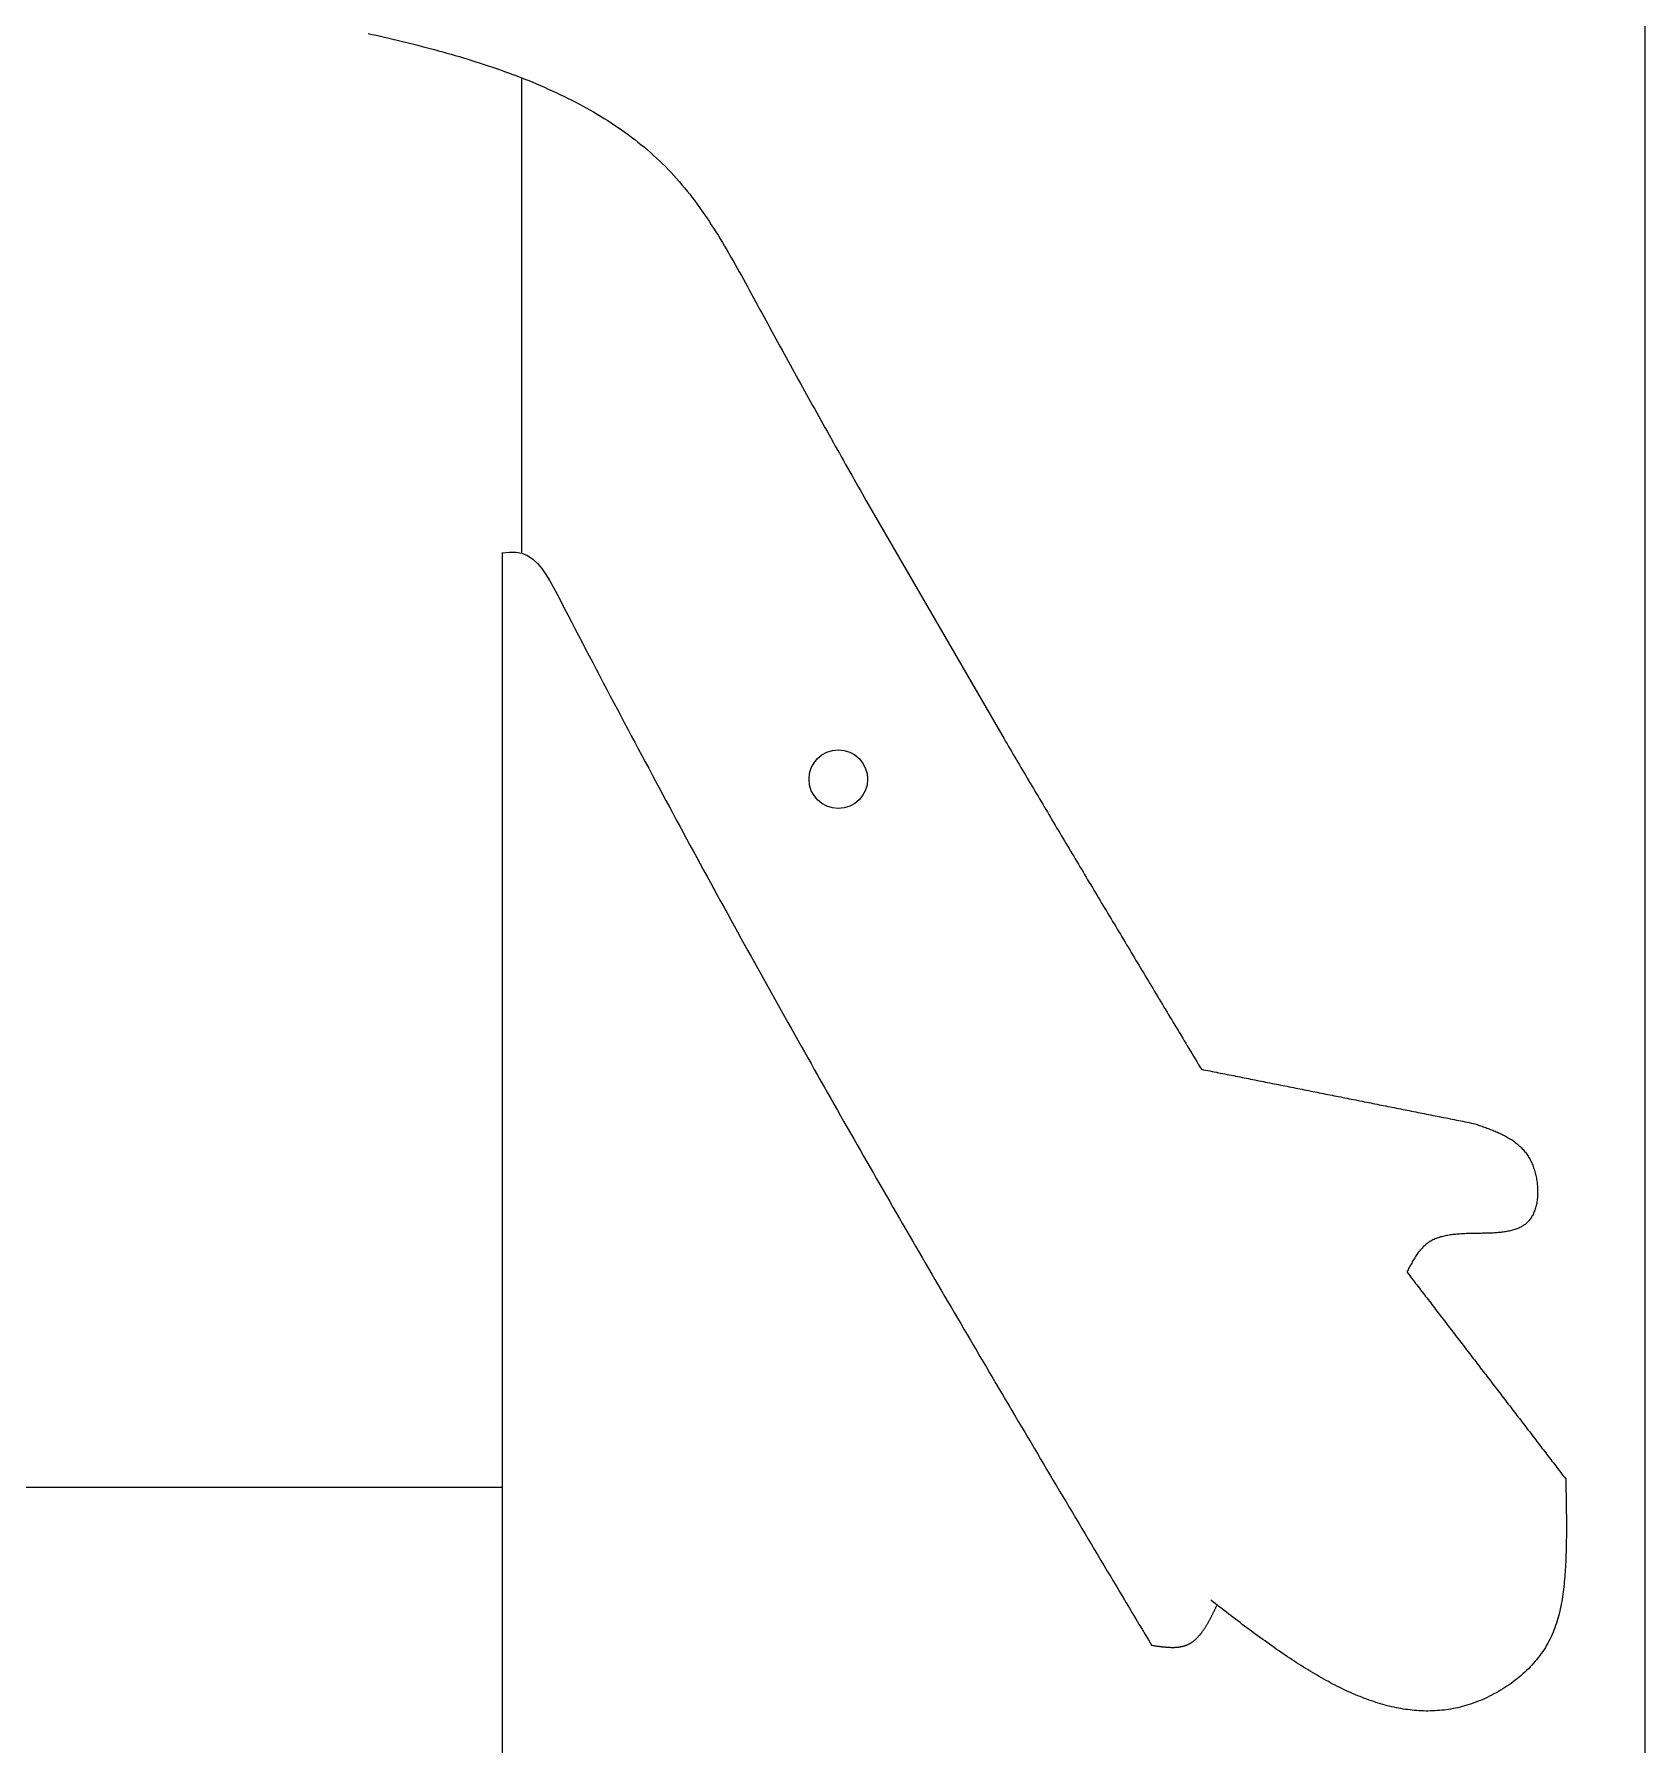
# Model space of a CAD drawing. Header units: millimetres. Extents: x 111 to 2999, y 81 to 1941.
# Drawn here: x 1609.3 to 1884.2, y 366.5 to 658.4 of the extents above; entities that cross this region are included whole.
import ezdxf

# ---------------------------------------------------------------- set-up
doc = ezdxf.new("R2010")
doc.units = ezdxf.units.MM
doc.layers.add('RANGO', color=6, linetype='Continuous')

msp = doc.modelspace()

# ---------------------------------------------------------------- linework, layer by layer
for p, q in [((1692.57, 569.79), (1692.57, 650.92)), ((1751.36, 578.73), (1774.88, 538.14)), ((1689.2, 569.9), (1689.2, 208.76)), ((1500.95, 410.45), (1689.2, 410.45))]:
    msp.add_line(p, q)
msp.add_lwpolyline([(1314.25, 981.61), (1884.25, 981.61), (1884.25, 81.61), (1314.25, 81.61)], close=True)
for points in [[(1666.32, 658.49, 0), (1667.03, 658.33, 0), (1667.73, 658.18, 0), (1668.44, 658.02, 0), (1669.15, 657.86, 0), (1669.85, 657.69, 0), (1670.56, 657.53, 0), (1671.27, 657.36, 0), (1671.98, 657.19, 0), (1672.69, 657.02, 0), (1673.4, 656.84, 0), (1674.11, 656.67, 0), (1674.82, 656.49, 0), (1675.53, 656.3, 0), (1676.24, 656.12, 0), (1676.95, 655.93, 0), (1677.66, 655.74, 0), (1678.37, 655.55, 0), (1679.08, 655.35, 0), (1679.79, 655.15, 0), (1680.5, 654.95, 0), (1681.21, 654.75, 0), (1681.92, 654.54, 0), (1682.62, 654.33, 0), (1683.33, 654.11, 0), (1684.03, 653.89, 0), (1684.74, 653.67, 0), (1685.44, 653.45, 0), (1686.14, 653.22, 0), (1686.84, 652.99, 0), (1687.54, 652.75, 0), (1688.24, 652.51, 0), (1688.93, 652.27, 0), (1689.63, 652.02, 0), (1690.32, 651.77, 0), (1691.01, 651.51, 0), (1691.69, 651.25, 0), (1692.38, 650.99, 0), (1693.06, 650.72, 0), (1693.74, 650.45, 0), (1694.42, 650.17, 0), (1695.09, 649.89, 0), (1695.76, 649.61, 0), (1696.43, 649.32, 0), (1697.09, 649.02, 0), (1697.76, 648.72, 0), (1698.41, 648.42, 0), (1699.07, 648.11, 0), (1699.72, 647.8, 0), (1700.37, 647.48, 0), (1701.01, 647.15, 0), (1701.65, 646.82, 0), (1702.29, 646.49, 0), (1702.92, 646.15, 0), (1703.55, 645.81, 0), (1704.17, 645.46, 0), (1704.79, 645.1, 0), (1705.41, 644.74, 0), (1706.02, 644.37, 0), (1706.62, 644, 0), (1707.22, 643.62, 0), (1707.82, 643.24, 0), (1708.41, 642.85, 0), (1708.99, 642.46, 0), (1709.57, 642.06, 0), (1710.15, 641.65, 0), (1710.72, 641.24, 0), (1711.28, 640.82, 0), (1711.84, 640.39, 0), (1712.39, 639.96, 0), (1712.94, 639.52, 0), (1713.48, 639.08, 0), (1714.01, 638.62, 0), (1714.54, 638.17, 0), (1715.06, 637.7, 0), (1715.58, 637.23, 0), (1716.08, 636.75, 0), (1716.58, 636.27, 0), (1717.08, 635.78, 0), (1717.57, 635.28, 0), (1718.05, 634.77, 0), (1718.52, 634.26, 0), (1718.99, 633.74, 0), (1719.45, 633.21, 0), (1719.9, 632.68, 0), (1720.35, 632.14, 0), (1720.79, 631.6, 0), (1721.23, 631.05, 0), (1721.66, 630.49, 0), (1722.08, 629.93, 0), (1722.5, 629.36, 0), (1722.91, 628.79, 0), (1723.32, 628.21, 0), (1723.72, 627.63, 0), (1724.12, 627.04, 0), (1724.52, 626.45, 0), (1724.91, 625.86, 0), (1725.29, 625.26, 0), (1725.68, 624.66, 0), (1726.06, 624.05, 0), (1726.43, 623.44, 0), (1726.8, 622.83, 0), (1727.17, 622.21, 0), (1727.54, 621.59, 0), (1727.9, 620.97, 0), (1728.26, 620.35, 0), (1728.62, 619.72, 0), (1728.98, 619.09, 0), (1729.33, 618.46, 0), (1729.69, 617.83, 0), (1730.04, 617.2, 0), (1730.39, 616.57, 0), (1730.74, 615.93, 0), (1731.09, 615.29, 0), (1731.43, 614.66, 0), (1731.78, 614.02, 0), (1732.12, 613.38, 0), (1732.47, 612.75, 0), (1732.82, 612.11, 0), (1733.16, 611.47, 0), (1733.51, 610.83, 0), (1733.85, 610.2, 0), (1734.2, 609.56, 0), (1734.55, 608.93, 0), (1734.89, 608.29, 0), (1735.24, 607.65, 0), (1735.59, 607.02, 0), (1735.93, 606.39, 0), (1736.28, 605.75, 0), (1736.63, 605.12, 0), (1736.98, 604.48, 0), (1737.32, 603.85, 0), (1737.67, 603.22, 0), (1738.02, 602.58, 0), (1738.37, 601.95, 0), (1738.72, 601.32, 0), (1739.07, 600.69, 0), (1739.41, 600.05, 0), (1739.76, 599.42, 0), (1740.11, 598.79, 0), (1740.46, 598.16, 0), (1740.81, 597.53, 0), (1741.16, 596.9, 0), (1741.51, 596.27, 0), (1741.86, 595.64, 0), (1742.21, 595.01, 0), (1742.56, 594.38, 0), (1742.91, 593.75, 0), (1743.26, 593.12, 0), (1743.61, 592.49, 0), (1743.96, 591.87, 0), (1744.31, 591.24, 0), (1744.66, 590.61, 0), (1745.01, 589.98, 0), (1745.37, 589.36, 0), (1745.72, 588.73, 0), (1746.07, 588.1, 0), (1746.42, 587.48, 0), (1746.77, 586.85, 0), (1747.12, 586.22, 0), (1747.48, 585.6, 0), (1747.83, 584.97, 0), (1748.18, 584.35, 0), (1748.53, 583.72, 0), (1748.88, 583.1, 0), (1749.24, 582.47, 0), (1749.59, 581.85, 0), (1749.94, 581.22, 0), (1750.3, 580.6, 0), (1750.65, 579.98, 0), (1751, 579.35, 0), (1751.36, 578.73, 0)], [(1689.19, 569.89, 0), (1690.38, 569.98, 0), (1691.52, 569.97, 0), (1692.58, 569.79, 0), (1693.55, 569.39, 0), (1694.43, 568.81, 0), (1695.24, 568.06, 0), (1695.99, 567.18, 0), (1696.69, 566.18, 0), (1697.35, 565.1, 0), (1697.98, 563.96, 0), (1698.6, 562.79, 0), (1699.21, 561.62, 0), (1699.82, 560.44, 0), (1700.43, 559.27, 0), (1701.03, 558.1, 0), (1701.64, 556.93, 0), (1702.25, 555.77, 0), (1702.85, 554.61, 0), (1703.46, 553.45, 0), (1704.06, 552.3, 0), (1704.66, 551.14, 0), (1705.27, 549.99, 0), (1705.87, 548.85, 0), (1706.47, 547.71, 0), (1707.07, 546.57, 0), (1707.67, 545.43, 0), (1708.27, 544.29, 0), (1708.87, 543.16, 0), (1709.46, 542.03, 0), (1710.06, 540.91, 0), (1710.66, 539.78, 0), (1711.25, 538.66, 0), (1711.85, 537.54, 0), (1712.44, 536.43, 0), (1713.03, 535.31, 0), (1713.63, 534.2, 0), (1714.22, 533.1, 0), (1714.81, 531.99, 0), (1715.4, 530.89, 0), (1715.99, 529.79, 0), (1716.58, 528.69, 0), (1717.17, 527.6, 0), (1717.76, 526.51, 0), (1718.34, 525.42, 0), (1718.93, 524.33, 0), (1719.52, 523.25, 0), (1720.1, 522.16, 0), (1720.69, 521.08, 0), (1721.27, 520.01, 0), (1721.85, 518.93, 0), (1722.44, 517.86, 0), (1723.02, 516.79, 0), (1723.6, 515.72, 0), (1724.18, 514.66, 0), (1724.76, 513.59, 0), (1725.34, 512.53, 0), (1725.92, 511.47, 0), (1726.5, 510.42, 0), (1727.08, 509.36, 0), (1727.66, 508.31, 0), (1728.24, 507.26, 0), (1728.81, 506.22, 0), (1729.39, 505.17, 0), (1729.96, 504.13, 0), (1730.54, 503.09, 0), (1731.11, 502.05, 0), (1731.69, 501.01, 0), (1732.26, 499.98, 0), (1732.83, 498.95, 0), (1733.4, 497.92, 0), (1733.98, 496.89, 0), (1734.55, 495.86, 0), (1735.12, 494.84, 0), (1735.69, 493.82, 0), (1736.26, 492.8, 0), (1736.83, 491.78, 0), (1737.4, 490.76, 0), (1737.96, 489.75, 0), (1738.53, 488.74, 0), (1739.1, 487.73, 0), (1739.67, 486.72, 0), (1740.23, 485.71, 0), (1740.8, 484.71, 0), (1741.36, 483.71, 0), (1741.93, 482.7, 0), (1742.49, 481.71, 0), (1743.06, 480.71, 0), (1743.62, 479.71, 0), (1744.18, 478.72, 0), (1744.75, 477.73, 0), (1745.31, 476.74, 0), (1745.87, 475.75, 0), (1746.43, 474.76, 0), (1746.99, 473.77, 0), (1747.55, 472.79, 0), (1748.11, 471.81, 0), (1748.67, 470.83, 0), (1749.23, 469.85, 0), (1749.79, 468.87, 0), (1750.35, 467.9, 0), (1750.91, 466.92, 0), (1751.46, 465.95, 0), (1752.02, 464.98, 0), (1752.58, 464.01, 0), (1753.13, 463.04, 0), (1753.69, 462.07, 0), (1754.25, 461.11, 0), (1754.8, 460.15, 0), (1755.36, 459.18, 0), (1755.91, 458.22, 0), (1756.47, 457.26, 0), (1757.02, 456.3, 0), (1757.57, 455.35, 0), (1758.13, 454.39, 0), (1758.68, 453.44, 0), (1759.23, 452.49, 0), (1759.79, 451.53, 0), (1760.34, 450.58, 0), (1760.89, 449.63, 0), (1761.44, 448.69, 0), (1761.99, 447.74, 0), (1762.54, 446.79, 0), (1763.09, 445.85, 0), (1763.64, 444.91, 0), (1764.19, 443.96, 0), (1764.74, 443.02, 0), (1765.29, 442.08, 0), (1765.84, 441.14, 0), (1766.39, 440.21, 0), (1766.94, 439.27, 0), (1767.49, 438.33, 0), (1768.03, 437.4, 0), (1768.58, 436.47, 0), (1769.13, 435.53, 0), (1769.68, 434.6, 0), (1770.22, 433.67, 0), (1770.77, 432.74, 0), (1771.32, 431.81, 0), (1771.86, 430.89, 0), (1772.41, 429.96, 0), (1772.96, 429.03, 0), (1773.5, 428.11, 0), (1774.05, 427.18, 0), (1774.59, 426.26, 0), (1775.14, 425.34, 0), (1775.68, 424.41, 0), (1776.23, 423.49, 0), (1776.77, 422.57, 0), (1777.31, 421.65, 0), (1777.86, 420.73, 0), (1778.4, 419.81, 0), (1778.95, 418.9, 0), (1779.49, 417.98, 0), (1780.03, 417.06, 0), (1780.58, 416.15, 0), (1781.12, 415.23, 0), (1781.66, 414.32, 0), (1782.2, 413.4, 0), (1782.75, 412.49, 0), (1783.29, 411.58, 0), (1783.83, 410.66, 0), (1784.37, 409.75, 0), (1784.92, 408.84, 0), (1785.46, 407.93, 0), (1786, 407.02, 0), (1786.54, 406.11, 0), (1787.08, 405.2, 0), (1787.63, 404.29, 0), (1788.17, 403.38, 0), (1788.71, 402.47, 0), (1789.25, 401.57, 0), (1789.79, 400.66, 0), (1790.33, 399.75, 0), (1790.87, 398.84, 0), (1791.41, 397.94, 0), (1791.95, 397.03, 0), (1792.49, 396.12, 0), (1793.04, 395.22, 0), (1793.58, 394.31, 0), (1794.12, 393.41, 0), (1794.66, 392.5, 0), (1795.2, 391.6, 0), (1795.74, 390.69, 0), (1796.28, 389.79, 0), (1796.82, 388.88, 0), (1797.36, 387.98, 0), (1797.9, 387.07, 0), (1798.44, 386.17, 0), (1798.98, 385.26, 0), (1799.52, 384.36, 0), (1800.06, 383.45, 0)], [(1774.87, 538.14, 0), (1775.14, 537.69, 0), (1775.4, 537.25, 0), (1775.66, 536.8, 0), (1775.93, 536.35, 0), (1776.19, 535.9, 0), (1776.45, 535.46, 0), (1776.72, 535.01, 0), (1776.98, 534.56, 0), (1777.25, 534.12, 0), (1777.51, 533.67, 0), (1777.77, 533.23, 0), (1778.04, 532.78, 0), (1778.3, 532.33, 0), (1778.57, 531.89, 0), (1778.83, 531.44, 0), (1779.09, 530.99, 0), (1779.36, 530.55, 0), (1779.62, 530.1, 0), (1779.89, 529.66, 0), (1780.15, 529.21, 0), (1780.42, 528.76, 0), (1780.68, 528.32, 0), (1780.94, 527.87, 0), (1781.21, 527.43, 0), (1781.47, 526.98, 0), (1781.74, 526.54, 0), (1782, 526.09, 0), (1782.27, 525.65, 0), (1782.53, 525.2, 0), (1782.8, 524.75, 0), (1783.06, 524.31, 0), (1783.32, 523.86, 0), (1783.59, 523.42, 0), (1783.85, 522.97, 0), (1784.12, 522.53, 0), (1784.38, 522.08, 0), (1784.65, 521.64, 0), (1784.91, 521.19, 0), (1785.18, 520.75, 0), (1785.44, 520.3, 0), (1785.71, 519.86, 0), (1785.97, 519.42, 0), (1786.24, 518.97, 0), (1786.5, 518.53, 0), (1786.77, 518.08, 0), (1787.03, 517.64, 0), (1787.3, 517.19, 0), (1787.56, 516.75, 0), (1787.83, 516.3, 0), (1788.09, 515.86, 0), (1788.36, 515.42, 0), (1788.62, 514.97, 0), (1788.89, 514.53, 0), (1789.15, 514.08, 0), (1789.42, 513.64, 0), (1789.69, 513.2, 0), (1789.95, 512.75, 0), (1790.22, 512.31, 0), (1790.48, 511.86, 0), (1790.75, 511.42, 0), (1791.01, 510.98, 0), (1791.28, 510.53, 0), (1791.54, 510.09, 0), (1791.81, 509.64, 0), (1792.07, 509.2, 0), (1792.34, 508.76, 0), (1792.6, 508.31, 0), (1792.87, 507.87, 0), (1793.14, 507.43, 0), (1793.4, 506.98, 0), (1793.67, 506.54, 0), (1793.93, 506.1, 0), (1794.2, 505.65, 0), (1794.46, 505.21, 0), (1794.73, 504.77, 0), (1795, 504.32, 0), (1795.26, 503.88, 0), (1795.53, 503.44, 0), (1795.79, 502.99, 0), (1796.06, 502.55, 0), (1796.32, 502.11, 0), (1796.59, 501.66, 0), (1796.86, 501.22, 0), (1797.12, 500.78, 0), (1797.39, 500.33, 0), (1797.65, 499.89, 0), (1797.92, 499.45, 0), (1798.18, 499, 0), (1798.45, 498.56, 0), (1798.72, 498.12, 0), (1798.98, 497.68, 0), (1799.25, 497.23, 0), (1799.51, 496.79, 0), (1799.78, 496.35, 0), (1800.05, 495.9, 0), (1800.31, 495.46, 0), (1800.58, 495.02, 0), (1800.84, 494.58, 0), (1801.11, 494.13, 0), (1801.38, 493.69, 0), (1801.64, 493.25, 0), (1801.91, 492.8, 0), (1802.17, 492.36, 0), (1802.44, 491.92, 0), (1802.71, 491.48, 0), (1802.97, 491.03, 0), (1803.24, 490.59, 0), (1803.5, 490.15, 0), (1803.77, 489.71, 0), (1804.04, 489.26, 0), (1804.3, 488.82, 0), (1804.57, 488.38, 0), (1804.83, 487.94, 0), (1805.1, 487.49, 0), (1805.37, 487.05, 0), (1805.63, 486.61, 0), (1805.9, 486.17, 0), (1806.16, 485.72, 0), (1806.43, 485.28, 0), (1806.7, 484.84, 0), (1806.96, 484.39, 0), (1807.23, 483.95, 0), (1807.49, 483.51, 0), (1807.76, 483.07, 0), (1808.03, 482.62, 0), (1808.29, 482.18, 0), (1808.56, 481.74, 0)], [(1808.56, 481.74, 0), (1808.92, 481.67, 0), (1809.29, 481.59, 0), (1809.66, 481.52, 0), (1810.02, 481.45, 0), (1810.39, 481.38, 0), (1810.75, 481.3, 0), (1811.12, 481.23, 0), (1811.49, 481.16, 0), (1811.85, 481.08, 0), (1812.22, 481.01, 0), (1812.58, 480.94, 0), (1812.95, 480.87, 0), (1813.32, 480.79, 0), (1813.68, 480.72, 0), (1814.05, 480.65, 0), (1814.41, 480.58, 0), (1814.78, 480.5, 0), (1815.14, 480.43, 0), (1815.51, 480.36, 0), (1815.88, 480.28, 0), (1816.24, 480.21, 0), (1816.61, 480.14, 0), (1816.97, 480.07, 0), (1817.34, 479.99, 0), (1817.71, 479.92, 0), (1818.07, 479.85, 0), (1818.44, 479.78, 0), (1818.8, 479.7, 0), (1819.17, 479.63, 0), (1819.53, 479.56, 0), (1819.9, 479.48, 0), (1820.27, 479.41, 0), (1820.63, 479.34, 0), (1821, 479.27, 0), (1821.36, 479.19, 0), (1821.73, 479.12, 0), (1822.1, 479.05, 0), (1822.46, 478.97, 0), (1822.83, 478.9, 0), (1823.19, 478.83, 0), (1823.56, 478.76, 0), (1823.93, 478.68, 0), (1824.29, 478.61, 0), (1824.66, 478.54, 0), (1825.02, 478.47, 0), (1825.39, 478.39, 0), (1825.75, 478.32, 0), (1826.12, 478.25, 0), (1826.49, 478.17, 0), (1826.85, 478.1, 0), (1827.22, 478.03, 0), (1827.58, 477.96, 0), (1827.95, 477.88, 0), (1828.32, 477.81, 0), (1828.68, 477.74, 0), (1829.05, 477.67, 0), (1829.41, 477.59, 0), (1829.78, 477.52, 0), (1830.15, 477.45, 0), (1830.51, 477.37, 0), (1830.88, 477.3, 0), (1831.24, 477.23, 0), (1831.61, 477.16, 0), (1831.97, 477.08, 0), (1832.34, 477.01, 0), (1832.71, 476.94, 0), (1833.07, 476.86, 0), (1833.44, 476.79, 0), (1833.8, 476.72, 0), (1834.17, 476.65, 0), (1834.54, 476.57, 0), (1834.9, 476.5, 0), (1835.27, 476.43, 0), (1835.63, 476.36, 0), (1836, 476.28, 0), (1836.36, 476.21, 0), (1836.73, 476.14, 0), (1837.1, 476.06, 0), (1837.46, 475.99, 0), (1837.83, 475.92, 0), (1838.19, 475.85, 0), (1838.56, 475.77, 0), (1838.93, 475.7, 0), (1839.29, 475.63, 0), (1839.66, 475.56, 0), (1840.02, 475.48, 0), (1840.39, 475.41, 0), (1840.76, 475.34, 0), (1841.12, 475.26, 0), (1841.49, 475.19, 0), (1841.85, 475.12, 0), (1842.22, 475.05, 0), (1842.58, 474.97, 0), (1842.95, 474.9, 0), (1843.32, 474.83, 0), (1843.68, 474.75, 0), (1844.05, 474.68, 0), (1844.41, 474.61, 0), (1844.78, 474.54, 0), (1845.15, 474.46, 0), (1845.51, 474.39, 0), (1845.88, 474.32, 0), (1846.24, 474.25, 0), (1846.61, 474.17, 0), (1846.98, 474.1, 0), (1847.34, 474.03, 0), (1847.71, 473.95, 0), (1848.07, 473.88, 0), (1848.44, 473.81, 0), (1848.8, 473.74, 0), (1849.17, 473.66, 0), (1849.54, 473.59, 0), (1849.9, 473.52, 0), (1850.27, 473.45, 0), (1850.63, 473.37, 0), (1851, 473.3, 0), (1851.37, 473.23, 0), (1851.73, 473.15, 0), (1852.1, 473.08, 0), (1852.46, 473.01, 0), (1852.83, 472.94, 0), (1853.2, 472.86, 0), (1853.56, 472.79, 0), (1853.93, 472.72, 0), (1854.29, 472.64, 0), (1854.66, 472.57, 0), (1855.02, 472.5, 0)], [(1855.02, 472.5, 0), (1855.23, 472.43, 0), (1855.44, 472.36, 0), (1855.65, 472.29, 0), (1855.85, 472.22, 0), (1856.06, 472.15, 0), (1856.27, 472.08, 0), (1856.47, 472.01, 0), (1856.68, 471.93, 0), (1856.89, 471.86, 0), (1857.09, 471.79, 0), (1857.29, 471.71, 0), (1857.5, 471.64, 0), (1857.7, 471.56, 0), (1857.9, 471.48, 0), (1858.1, 471.41, 0), (1858.3, 471.33, 0), (1858.5, 471.25, 0), (1858.7, 471.17, 0), (1858.89, 471.08, 0), (1859.09, 471, 0), (1859.28, 470.91, 0), (1859.47, 470.82, 0), (1859.66, 470.74, 0), (1859.85, 470.64, 0), (1860.04, 470.55, 0), (1860.22, 470.46, 0), (1860.41, 470.36, 0), (1860.59, 470.26, 0), (1860.77, 470.16, 0), (1860.95, 470.06, 0), (1861.12, 469.95, 0), (1861.3, 469.84, 0), (1861.47, 469.73, 0), (1861.64, 469.62, 0), (1861.81, 469.5, 0), (1861.97, 469.39, 0), (1862.13, 469.26, 0), (1862.29, 469.14, 0), (1862.45, 469.01, 0), (1862.6, 468.88, 0), (1862.76, 468.75, 0), (1862.91, 468.62, 0), (1863.05, 468.48, 0), (1863.19, 468.33, 0), (1863.33, 468.19, 0), (1863.47, 468.04, 0), (1863.61, 467.89, 0), (1863.74, 467.73, 0), (1863.86, 467.57, 0), (1863.99, 467.41, 0), (1864.11, 467.24, 0), (1864.23, 467.07, 0), (1864.34, 466.89, 0), (1864.45, 466.71, 0), (1864.56, 466.53, 0), (1864.66, 466.34, 0), (1864.76, 466.15, 0), (1864.85, 465.95, 0), (1864.95, 465.75, 0), (1865.03, 465.55, 0), (1865.12, 465.35, 0), (1865.2, 465.14, 0), (1865.27, 464.93, 0), (1865.35, 464.71, 0), (1865.41, 464.5, 0), (1865.48, 464.28, 0), (1865.54, 464.06, 0), (1865.59, 463.84, 0), (1865.65, 463.62, 0), (1865.7, 463.39, 0), (1865.74, 463.17, 0), (1865.78, 462.94, 0), (1865.82, 462.71, 0), (1865.85, 462.49, 0), (1865.88, 462.26, 0), (1865.9, 462.03, 0), (1865.92, 461.8, 0), (1865.94, 461.57, 0), (1865.95, 461.34, 0), (1865.95, 461.12, 0), (1865.96, 460.89, 0), (1865.96, 460.66, 0), (1865.95, 460.44, 0), (1865.94, 460.22, 0), (1865.92, 459.99, 0), (1865.91, 459.77, 0), (1865.88, 459.56, 0), (1865.86, 459.34, 0), (1865.82, 459.13, 0), (1865.79, 458.91, 0), (1865.75, 458.71, 0), (1865.7, 458.5, 0), (1865.65, 458.3, 0), (1865.6, 458.1, 0), (1865.54, 457.9, 0), (1865.47, 457.71, 0), (1865.4, 457.52, 0), (1865.33, 457.34, 0), (1865.25, 457.16, 0), (1865.17, 456.98, 0), (1865.09, 456.81, 0), (1864.99, 456.65, 0), (1864.9, 456.48, 0), (1864.8, 456.33, 0), (1864.69, 456.18, 0), (1864.58, 456.03, 0), (1864.47, 455.89, 0), (1864.35, 455.76, 0), (1864.22, 455.63, 0), (1864.09, 455.51, 0), (1863.96, 455.39, 0), (1863.82, 455.28, 0), (1863.68, 455.18, 0), (1863.53, 455.08, 0), (1863.38, 454.98, 0), (1863.22, 454.89, 0), (1863.07, 454.8, 0), (1862.9, 454.72, 0), (1862.74, 454.64, 0), (1862.57, 454.57, 0), (1862.39, 454.5, 0), (1862.22, 454.44, 0), (1862.04, 454.38, 0), (1861.85, 454.32, 0), (1861.67, 454.27, 0), (1861.48, 454.22, 0), (1861.29, 454.17, 0), (1861.09, 454.13, 0), (1860.89, 454.09, 0), (1860.69, 454.05, 0), (1860.49, 454.01, 0), (1860.29, 453.98, 0), (1860.08, 453.95, 0), (1859.87, 453.93, 0), (1859.66, 453.9, 0), (1859.44, 453.88, 0), (1859.23, 453.86, 0), (1859.01, 453.85, 0), (1858.79, 453.83, 0), (1858.57, 453.82, 0), (1858.35, 453.8, 0), (1858.13, 453.79, 0), (1857.9, 453.78, 0), (1857.68, 453.77, 0), (1857.45, 453.77, 0), (1857.22, 453.76, 0), (1856.99, 453.76, 0), (1856.76, 453.75, 0), (1856.53, 453.75, 0), (1856.3, 453.74, 0), (1856.07, 453.74, 0), (1855.84, 453.74, 0), (1855.61, 453.73, 0), (1855.37, 453.73, 0), (1855.14, 453.72, 0), (1854.91, 453.72, 0), (1854.68, 453.72, 0), (1854.45, 453.71, 0), (1854.21, 453.7, 0), (1853.98, 453.7, 0), (1853.75, 453.69, 0), (1853.52, 453.68, 0), (1853.29, 453.67, 0), (1853.06, 453.66, 0), (1852.84, 453.64, 0), (1852.61, 453.63, 0), (1852.38, 453.61, 0), (1852.16, 453.59, 0), (1851.94, 453.57, 0), (1851.72, 453.55, 0), (1851.5, 453.52, 0), (1851.28, 453.5, 0), (1851.06, 453.47, 0), (1850.85, 453.43, 0), (1850.63, 453.4, 0), (1850.42, 453.36, 0), (1850.21, 453.32, 0), (1850.01, 453.27, 0), (1849.8, 453.22, 0), (1849.6, 453.17, 0), (1849.4, 453.12, 0), (1849.21, 453.06, 0), (1849.01, 452.99, 0), (1848.82, 452.93, 0), (1848.63, 452.86, 0), (1848.45, 452.78, 0), (1848.27, 452.7, 0), (1848.09, 452.62, 0), (1847.91, 452.53, 0), (1847.74, 452.43, 0), (1847.57, 452.33, 0), (1847.41, 452.23, 0), (1847.25, 452.12, 0), (1847.09, 452.01, 0), (1846.94, 451.89, 0), (1846.79, 451.76, 0), (1846.64, 451.63, 0), (1846.5, 451.5, 0), (1846.36, 451.36, 0), (1846.22, 451.22, 0), (1846.09, 451.07, 0), (1845.96, 450.92, 0), (1845.83, 450.77, 0), (1845.7, 450.61, 0), (1845.58, 450.45, 0), (1845.46, 450.28, 0), (1845.34, 450.11, 0), (1845.23, 449.94, 0), (1845.11, 449.77, 0), (1845, 449.59, 0), (1844.89, 449.41, 0), (1844.78, 449.23, 0), (1844.67, 449.05, 0), (1844.56, 448.87, 0), (1844.46, 448.68, 0), (1844.35, 448.49, 0), (1844.25, 448.3, 0), (1844.15, 448.12, 0), (1844.05, 447.92, 0), (1843.94, 447.73, 0), (1843.84, 447.54, 0), (1843.74, 447.35, 0), (1843.64, 447.16, 0)], [(1843.64, 447.16, 0), (1843.85, 446.88, 0), (1844.07, 446.6, 0), (1844.28, 446.32, 0), (1844.49, 446.04, 0), (1844.71, 445.77, 0), (1844.92, 445.49, 0), (1845.13, 445.21, 0), (1845.35, 444.93, 0), (1845.56, 444.65, 0), (1845.78, 444.38, 0), (1845.99, 444.1, 0), (1846.2, 443.82, 0), (1846.42, 443.54, 0), (1846.63, 443.26, 0), (1846.84, 442.98, 0), (1847.06, 442.71, 0), (1847.27, 442.43, 0), (1847.48, 442.15, 0), (1847.7, 441.87, 0), (1847.91, 441.59, 0), (1848.12, 441.32, 0), (1848.34, 441.04, 0), (1848.55, 440.76, 0), (1848.76, 440.48, 0), (1848.98, 440.2, 0), (1849.19, 439.92, 0), (1849.4, 439.65, 0), (1849.62, 439.37, 0), (1849.83, 439.09, 0), (1850.04, 438.81, 0), (1850.26, 438.53, 0), (1850.47, 438.26, 0), (1850.68, 437.98, 0), (1850.9, 437.7, 0), (1851.11, 437.42, 0), (1851.32, 437.14, 0), (1851.54, 436.86, 0), (1851.75, 436.59, 0), (1851.96, 436.31, 0), (1852.18, 436.03, 0), (1852.39, 435.75, 0), (1852.61, 435.47, 0), (1852.82, 435.2, 0), (1853.03, 434.92, 0), (1853.25, 434.64, 0), (1853.46, 434.36, 0), (1853.67, 434.08, 0), (1853.89, 433.8, 0), (1854.1, 433.53, 0), (1854.31, 433.25, 0), (1854.53, 432.97, 0), (1854.74, 432.69, 0), (1854.95, 432.41, 0), (1855.17, 432.14, 0), (1855.38, 431.86, 0), (1855.59, 431.58, 0), (1855.81, 431.3, 0), (1856.02, 431.02, 0), (1856.23, 430.74, 0), (1856.45, 430.47, 0), (1856.66, 430.19, 0), (1856.87, 429.91, 0), (1857.09, 429.63, 0), (1857.3, 429.35, 0), (1857.51, 429.08, 0), (1857.73, 428.8, 0), (1857.94, 428.52, 0), (1858.15, 428.24, 0), (1858.37, 427.96, 0), (1858.58, 427.68, 0), (1858.79, 427.41, 0), (1859.01, 427.13, 0), (1859.22, 426.85, 0), (1859.44, 426.57, 0), (1859.65, 426.29, 0), (1859.86, 426.02, 0), (1860.08, 425.74, 0), (1860.29, 425.46, 0), (1860.5, 425.18, 0), (1860.72, 424.9, 0), (1860.93, 424.62, 0), (1861.14, 424.35, 0), (1861.36, 424.07, 0), (1861.57, 423.79, 0), (1861.78, 423.51, 0), (1862, 423.23, 0), (1862.21, 422.96, 0), (1862.42, 422.68, 0), (1862.64, 422.4, 0), (1862.85, 422.12, 0), (1863.06, 421.84, 0), (1863.28, 421.56, 0), (1863.49, 421.29, 0), (1863.7, 421.01, 0), (1863.92, 420.73, 0), (1864.13, 420.45, 0), (1864.34, 420.17, 0), (1864.56, 419.9, 0), (1864.77, 419.62, 0), (1864.98, 419.34, 0), (1865.2, 419.06, 0), (1865.41, 418.78, 0), (1865.62, 418.5, 0), (1865.84, 418.23, 0), (1866.05, 417.95, 0), (1866.27, 417.67, 0), (1866.48, 417.39, 0), (1866.69, 417.11, 0), (1866.91, 416.84, 0), (1867.12, 416.56, 0), (1867.33, 416.28, 0), (1867.55, 416, 0), (1867.76, 415.72, 0), (1867.97, 415.44, 0), (1868.19, 415.17, 0), (1868.4, 414.89, 0), (1868.61, 414.61, 0), (1868.83, 414.33, 0), (1869.04, 414.05, 0), (1869.25, 413.78, 0), (1869.47, 413.5, 0), (1869.68, 413.22, 0), (1869.89, 412.94, 0), (1870.11, 412.66, 0), (1870.32, 412.38, 0), (1870.53, 412.11, 0), (1870.75, 411.83, 0)], [(1870.75, 411.83, 0), (1870.76, 411.41, 0), (1870.77, 411, 0), (1870.77, 410.59, 0), (1870.78, 410.18, 0), (1870.79, 409.76, 0), (1870.8, 409.35, 0), (1870.81, 408.94, 0), (1870.82, 408.52, 0), (1870.82, 408.11, 0), (1870.83, 407.69, 0), (1870.84, 407.28, 0), (1870.84, 406.87, 0), (1870.85, 406.45, 0), (1870.85, 406.04, 0), (1870.86, 405.62, 0), (1870.86, 405.21, 0), (1870.86, 404.79, 0), (1870.87, 404.37, 0), (1870.87, 403.96, 0), (1870.87, 403.54, 0), (1870.87, 403.12, 0), (1870.86, 402.71, 0), (1870.86, 402.29, 0), (1870.86, 401.87, 0), (1870.85, 401.45, 0), (1870.84, 401.03, 0), (1870.84, 400.61, 0), (1870.83, 400.19, 0), (1870.82, 399.77, 0), (1870.8, 399.35, 0), (1870.79, 398.93, 0), (1870.77, 398.5, 0), (1870.76, 398.08, 0), (1870.74, 397.66, 0), (1870.72, 397.23, 0), (1870.7, 396.81, 0), (1870.67, 396.38, 0), (1870.65, 395.96, 0), (1870.62, 395.53, 0), (1870.58, 395.11, 0), (1870.55, 394.68, 0), (1870.51, 394.26, 0), (1870.47, 393.83, 0), (1870.42, 393.41, 0), (1870.38, 392.99, 0), (1870.32, 392.56, 0), (1870.26, 392.14, 0), (1870.2, 391.72, 0), (1870.14, 391.3, 0), (1870.06, 390.89, 0), (1869.99, 390.47, 0), (1869.9, 390.06, 0), (1869.82, 389.65, 0), (1869.72, 389.24, 0), (1869.62, 388.83, 0), (1869.52, 388.43, 0), (1869.41, 388.02, 0), (1869.29, 387.62, 0), (1869.16, 387.23, 0), (1869.03, 386.83, 0), (1868.89, 386.44, 0), (1868.74, 386.05, 0), (1868.59, 385.67, 0), (1868.43, 385.29, 0), (1868.26, 384.91, 0), (1868.08, 384.54, 0), (1867.89, 384.17, 0), (1867.69, 383.8, 0), (1867.49, 383.44, 0), (1867.27, 383.08, 0), (1867.05, 382.73, 0), (1866.82, 382.38, 0), (1866.58, 382.04, 0), (1866.33, 381.7, 0), (1866.07, 381.36, 0), (1865.81, 381.03, 0), (1865.54, 380.71, 0), (1865.26, 380.39, 0), (1864.97, 380.07, 0), (1864.68, 379.76, 0), (1864.38, 379.45, 0), (1864.07, 379.15, 0), (1863.76, 378.86, 0), (1863.44, 378.57, 0), (1863.12, 378.29, 0), (1862.79, 378.01, 0), (1862.46, 377.74, 0), (1862.12, 377.47, 0), (1861.77, 377.21, 0), (1861.42, 376.95, 0), (1861.07, 376.7, 0), (1860.72, 376.46, 0), (1860.36, 376.23, 0), (1859.99, 375.99, 0), (1859.62, 375.77, 0), (1859.25, 375.55, 0), (1858.88, 375.34, 0), (1858.5, 375.14, 0), (1858.13, 374.94, 0), (1857.75, 374.75, 0), (1857.36, 374.56, 0), (1856.98, 374.38, 0), (1856.6, 374.21, 0), (1856.21, 374.05, 0), (1855.82, 373.89, 0), (1855.43, 373.74, 0), (1855.04, 373.6, 0), (1854.66, 373.46, 0), (1854.27, 373.33, 0), (1853.88, 373.21, 0), (1853.49, 373.1, 0), (1853.1, 372.99, 0), (1852.71, 372.9, 0), (1852.32, 372.8, 0), (1851.94, 372.72, 0), (1851.55, 372.64, 0), (1851.16, 372.57, 0), (1850.77, 372.51, 0), (1850.38, 372.45, 0), (1849.99, 372.4, 0), (1849.6, 372.36, 0), (1849.22, 372.32, 0), (1848.83, 372.29, 0), (1848.44, 372.26, 0), (1848.05, 372.25, 0), (1847.66, 372.24, 0), (1847.28, 372.23, 0), (1846.89, 372.23, 0), (1846.5, 372.24, 0), (1846.11, 372.25, 0), (1845.72, 372.27, 0), (1845.34, 372.3, 0), (1844.95, 372.33, 0), (1844.56, 372.37, 0), (1844.17, 372.41, 0), (1843.79, 372.46, 0), (1843.4, 372.51, 0), (1843.01, 372.57, 0), (1842.62, 372.64, 0), (1842.23, 372.71, 0), (1841.85, 372.78, 0), (1841.46, 372.87, 0), (1841.07, 372.95, 0), (1840.68, 373.04, 0), (1840.3, 373.14, 0), (1839.91, 373.24, 0), (1839.52, 373.35, 0), (1839.14, 373.46, 0), (1838.75, 373.58, 0), (1838.36, 373.7, 0), (1837.97, 373.83, 0), (1837.59, 373.96, 0), (1837.2, 374.09, 0), (1836.81, 374.23, 0), (1836.43, 374.38, 0), (1836.04, 374.53, 0), (1835.65, 374.68, 0), (1835.26, 374.84, 0), (1834.88, 375, 0), (1834.49, 375.17, 0), (1834.1, 375.34, 0), (1833.72, 375.51, 0), (1833.33, 375.69, 0), (1832.94, 375.87, 0), (1832.56, 376.05, 0), (1832.17, 376.24, 0), (1831.78, 376.44, 0), (1831.4, 376.63, 0), (1831.01, 376.83, 0), (1830.62, 377.04, 0), (1830.24, 377.25, 0), (1829.85, 377.46, 0), (1829.46, 377.67, 0), (1829.08, 377.89, 0), (1828.69, 378.11, 0), (1828.3, 378.33, 0), (1827.92, 378.56, 0), (1827.53, 378.79, 0), (1827.14, 379.02, 0), (1826.76, 379.25, 0), (1826.37, 379.49, 0), (1825.98, 379.73, 0), (1825.6, 379.98, 0), (1825.21, 380.22, 0), (1824.82, 380.47, 0), (1824.44, 380.72, 0), (1824.05, 380.98, 0), (1823.67, 381.23, 0), (1823.28, 381.49, 0), (1822.89, 381.75, 0), (1822.51, 382.01, 0), (1822.12, 382.28, 0), (1821.73, 382.54, 0), (1821.35, 382.81, 0), (1820.96, 383.08, 0), (1820.57, 383.35, 0), (1820.19, 383.63, 0), (1819.8, 383.9, 0), (1819.42, 384.18, 0), (1819.03, 384.46, 0), (1818.64, 384.74, 0), (1818.26, 385.02, 0), (1817.87, 385.3, 0), (1817.48, 385.59, 0), (1817.1, 385.87, 0), (1816.71, 386.16, 0), (1816.33, 386.45, 0), (1815.94, 386.73, 0), (1815.55, 387.02, 0), (1815.17, 387.31, 0), (1814.78, 387.61, 0), (1814.4, 387.9, 0), (1814.01, 388.19, 0), (1813.62, 388.48, 0), (1813.24, 388.78, 0), (1812.85, 389.07, 0), (1812.46, 389.37, 0), (1812.08, 389.66, 0), (1811.69, 389.96, 0), (1811.31, 390.26, 0), (1810.92, 390.55, 0), (1810.53, 390.85, 0), (1810.15, 391.14, 0)], [(1800.06, 383.45, 0), (1800.16, 383.44, 0), (1800.26, 383.43, 0), (1800.36, 383.41, 0), (1800.46, 383.4, 0), (1800.56, 383.38, 0), (1800.65, 383.37, 0), (1800.75, 383.35, 0), (1800.85, 383.34, 0), (1800.95, 383.32, 0), (1801.05, 383.31, 0), (1801.15, 383.3, 0), (1801.24, 383.28, 0), (1801.34, 383.27, 0), (1801.44, 383.26, 0), (1801.54, 383.25, 0), (1801.63, 383.23, 0), (1801.73, 383.22, 0), (1801.83, 383.21, 0), (1801.93, 383.2, 0), (1802.02, 383.19, 0), (1802.12, 383.18, 0), (1802.22, 383.17, 0), (1802.31, 383.16, 0), (1802.41, 383.15, 0), (1802.5, 383.14, 0), (1802.6, 383.13, 0), (1802.69, 383.13, 0), (1802.79, 383.12, 0), (1802.88, 383.11, 0), (1802.98, 383.11, 0), (1803.07, 383.1, 0), (1803.17, 383.1, 0), (1803.26, 383.1, 0), (1803.35, 383.09, 0), (1803.44, 383.09, 0), (1803.54, 383.09, 0), (1803.63, 383.09, 0), (1803.72, 383.09, 0), (1803.81, 383.09, 0), (1803.9, 383.09, 0), (1803.99, 383.09, 0), (1804.08, 383.1, 0), (1804.17, 383.1, 0), (1804.26, 383.11, 0), (1804.35, 383.11, 0), (1804.44, 383.12, 0), (1804.52, 383.13, 0), (1804.61, 383.14, 0), (1804.7, 383.15, 0), (1804.78, 383.16, 0), (1804.87, 383.17, 0), (1804.95, 383.19, 0), (1805.04, 383.2, 0), (1805.12, 383.22, 0), (1805.21, 383.23, 0), (1805.29, 383.25, 0), (1805.37, 383.27, 0), (1805.45, 383.29, 0), (1805.53, 383.31, 0), (1805.61, 383.33, 0), (1805.69, 383.36, 0), (1805.77, 383.38, 0), (1805.85, 383.41, 0), (1805.93, 383.44, 0), (1806, 383.47, 0), (1806.08, 383.5, 0), (1806.16, 383.53, 0), (1806.23, 383.56, 0), (1806.31, 383.6, 0), (1806.38, 383.63, 0), (1806.45, 383.67, 0), (1806.52, 383.71, 0), (1806.6, 383.75, 0), (1806.67, 383.79, 0), (1806.74, 383.83, 0), (1806.81, 383.88, 0), (1806.88, 383.92, 0), (1806.95, 383.97, 0), (1807.02, 384.02, 0), (1807.08, 384.06, 0), (1807.15, 384.11, 0), (1807.22, 384.16, 0), (1807.28, 384.22, 0), (1807.35, 384.27, 0), (1807.41, 384.32, 0), (1807.48, 384.38, 0), (1807.54, 384.43, 0), (1807.6, 384.49, 0), (1807.67, 384.55, 0), (1807.73, 384.61, 0), (1807.79, 384.67, 0), (1807.85, 384.73, 0), (1807.91, 384.79, 0), (1807.97, 384.85, 0), (1808.03, 384.92, 0), (1808.09, 384.98, 0), (1808.15, 385.05, 0), (1808.21, 385.12, 0), (1808.27, 385.18, 0), (1808.33, 385.25, 0), (1808.38, 385.32, 0), (1808.44, 385.39, 0), (1808.5, 385.46, 0), (1808.55, 385.53, 0), (1808.61, 385.61, 0), (1808.67, 385.68, 0), (1808.72, 385.75, 0), (1808.77, 385.83, 0), (1808.83, 385.91, 0), (1808.88, 385.98, 0), (1808.94, 386.06, 0), (1808.99, 386.14, 0), (1809.04, 386.22, 0), (1809.09, 386.29, 0), (1809.15, 386.37, 0), (1809.2, 386.45, 0), (1809.25, 386.54, 0), (1809.3, 386.62, 0), (1809.35, 386.7, 0), (1809.4, 386.78, 0), (1809.45, 386.87, 0), (1809.5, 386.95, 0), (1809.55, 387.03, 0), (1809.6, 387.12, 0), (1809.65, 387.21, 0), (1809.7, 387.29, 0), (1809.75, 387.38, 0), (1809.8, 387.46, 0), (1809.85, 387.55, 0), (1809.9, 387.64, 0), (1809.94, 387.73, 0), (1809.99, 387.82, 0), (1810.04, 387.91, 0), (1810.09, 388, 0), (1810.13, 388.09, 0), (1810.18, 388.18, 0), (1810.23, 388.27, 0), (1810.27, 388.36, 0), (1810.32, 388.45, 0), (1810.37, 388.54, 0), (1810.41, 388.63, 0), (1810.46, 388.72, 0), (1810.51, 388.82, 0), (1810.55, 388.91, 0), (1810.6, 389, 0), (1810.64, 389.09, 0), (1810.69, 389.19, 0), (1810.73, 389.28, 0), (1810.78, 389.37, 0), (1810.83, 389.47, 0), (1810.87, 389.56, 0), (1810.92, 389.65, 0), (1810.96, 389.75, 0), (1811.01, 389.84, 0), (1811.05, 389.94, 0), (1811.1, 390.03, 0), (1811.14, 390.12, 0), (1811.19, 390.22, 0), (1811.23, 390.31, 0)]]:
    msp.add_polyline3d(points)
at = {"layer": 'RANGO', "color": 0}
msp.add_circle((1746.59, 531.23), 5, dxfattribs=at)

doc.saveas('drawing.dxf')
